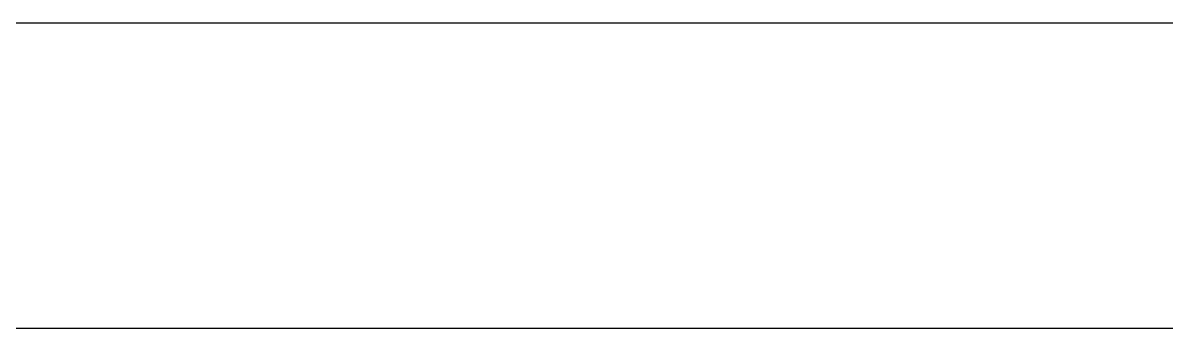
# Model space of a CAD drawing. Header units: millimetres. Extents: x 0 to 1390178, y 0 to 110113.
# Drawn here: x 724314.2 to 724688.8, y 34670.7 to 34770.7 of the extents above; entities that cross this region are included whole.
import ezdxf
from ezdxf.xclip import XClip

# ---------------------------------------------------------------- set-up
doc = ezdxf.new("R2010")
doc.units = ezdxf.units.MM
doc.header["$LTSCALE"] = 100
doc.header["$XCLIPFRAME"] = 0
doc.linetypes.add('X - 단위세대 확장형$0$CEN', pattern=[62, 60, -1, 0, -1])
doc.linetypes.add('X - 평면도$0$CEN', pattern=[62, 60, -1, 0, -1])
for name, color, linetype in [('SYM', 7, 'Continuous'), ('X - 단위세대 확장형$0$AA-WAXM-CONC', 2, 'Continuous'), ('X - 단위세대 확장형$0$AA-XXXX-CNTL', 1, 'X - 단위세대 확장형$0$CEN'), ('X - 평면도$0$AA-XXXX-CNTL', 1, 'X - 평면도$0$CEN')]:
    doc.layers.add(name, color=color, linetype=linetype)

# ---------------------------------------------------------------- blocks, each defined once
blk = doc.blocks.new('X - 단위세대 확장형$0$A$C11416124')
at = {"layer": 'X - 단위세대 확장형$0$AA-WAXM-CONC'}
blk.add_line((3589.41, 1308.79), (3589.41, 9248.79), dxfattribs=at)
at = {"layer": 'X - 단위세대 확장형$0$AA-XXXX-CNTL'}
blk.add_line((3489.41, 988.91), (3489.41, 9671.32), dxfattribs=at)
blk = doc.blocks.new('X - 단위세대 확장형', base_point=(-475.36, -286.73))
ref = blk.add_blockref('X - 단위세대 확장형$0$A$C11416124', (69373.19, 47073.7), dxfattribs=dict(xscale=-1, rotation=270))
XClip(ref).set_block_clipping_path([(3489.4068502185, 988.9141629766), (6209.4068502223, 9671.3150731697)])
blk = doc.blocks.new('X - 평면도', base_point=(-475.36, -286.73))
at = {"layer": 'X - 평면도$0$AA-XXXX-CNTL'}
blk.add_line((1078581.98, 50563.11), (1096213.6, 50563.11), dxfattribs=at)

msp = doc.modelspace()

# ---------------------------------------------------------------- block references
at = {"layer": 'SYM'}
ref = msp.add_blockref('X - 단위세대 확장형', (652274.72, -16179.14), dxfattribs=at)
XClip(ref).set_block_clipping_path([(27286.2339647645, 22495.2025850526), (88213.6007378809, 68689.6277392105)])

# ---------------------------------------------------------------- next in the draw order: block references
ref = msp.add_blockref('X - 평면도', (-355725.28, -16179.14))
XClip(ref).set_block_clipping_path([(1027249.9161542748, 15892.4151621381), (1111249.9161542747, 75292.4151621381)])

doc.saveas('drawing.dxf')
